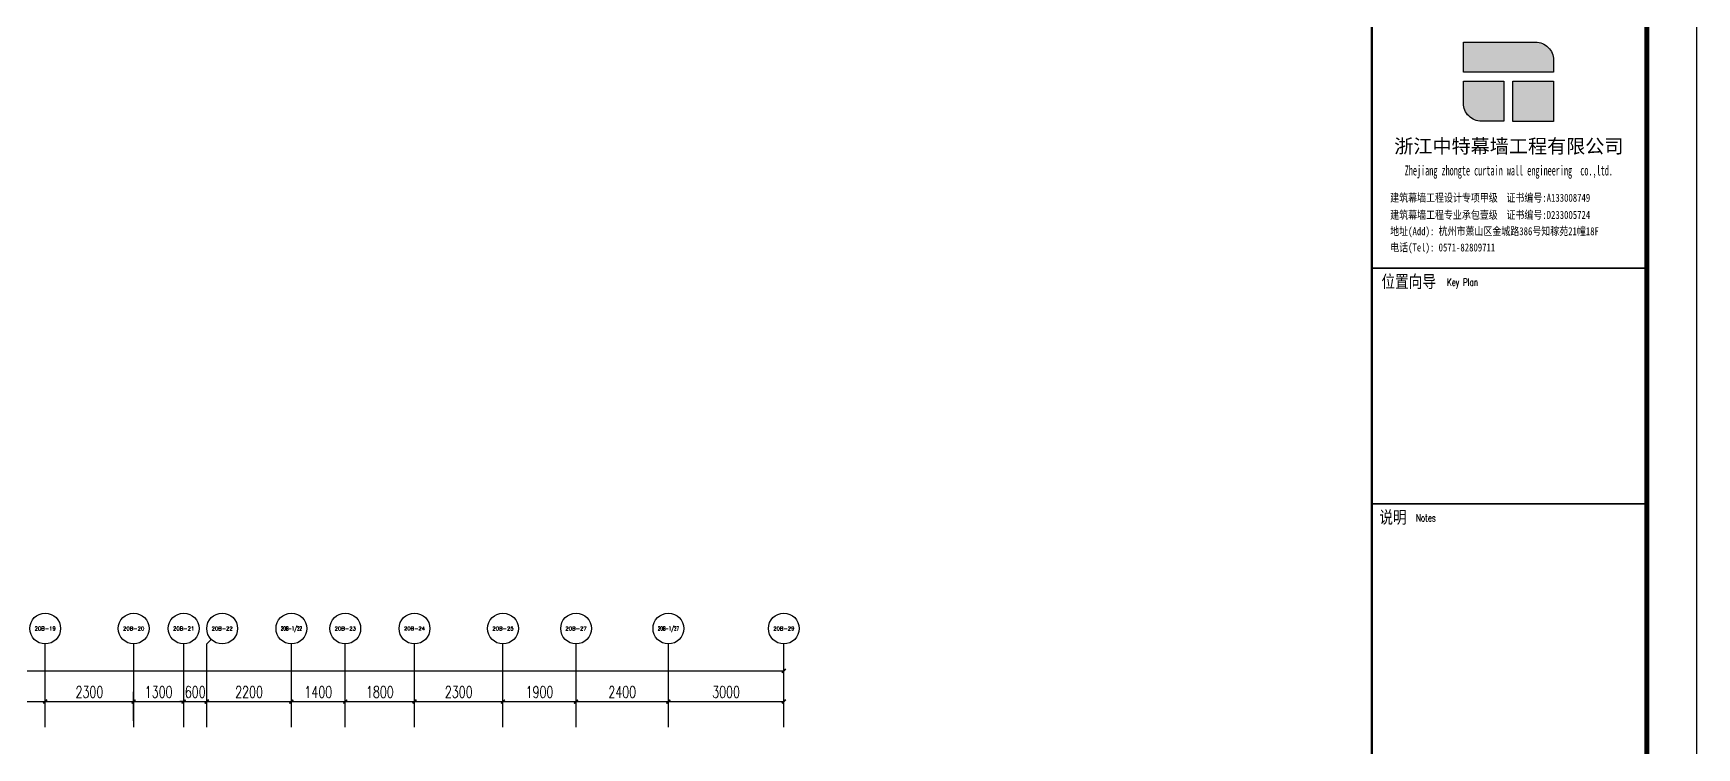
# Model space of a CAD drawing. Extents: x 296441 to 853063, y 459050 to 1117990.
# Drawn here: x 648588 to 691829, y 516149 to 534726 of the extents above; entities that cross this region are included whole.
import ezdxf
from ezdxf.enums import TextEntityAlignment as Align

# ---------------------------------------------------------------- set-up
doc = ezdxf.new("R2010")
doc.units = 0
doc.header["$LTSCALE"] = 1000
for name, color, linetype in [('AXIS', 3, 'Continuous'), ('AXIS_TEXT', 7, 'Continuous'), ('G-GRID-IDEN', 4, 'Continuous'), ('G-GRID-TEXT', 33, 'Continuous'), ('PUB_DIM', 3, 'Continuous'), ('ZT1_通用--图框---PM、LM、DY、JD', 150, 'Continuous')]:
    doc.layers.add(name, color=color, linetype=linetype)
doc.styles.add('_TCH_AXIS', font='COMPLEX', dxfattribs={"bigfont": 'GBCBIG'})
doc.styles.add('_TCH_DIM_T3', font='SIMPLEX', dxfattribs={"width": 0.705882, "bigfont": 'GBCBIG'})
doc.styles.add('GOA_04_COMPLEX_1.00', font='complex.shx')
doc.styles.add('ZT_图框1', font='ROMANS', dxfattribs={"width": 0.8, "bigfont": 'CHINESE'})
doc.styles.add('ZT_图框2', font='', dxfattribs={"width": 0.8})
doc.styles.get('ZT_图框2').set_extended_font_data('NSimSun')
doc.dimstyles.new('_TCH_ARCH&&100', dxfattribs={"dimtxt": 297.5, "dimasz": 100, "dimexe": 250, "dimexo": 300, "dimgap": 100, "dimtad": 1, "dimdec": 0, "dimzin": 0, "dimdsep": 46, "dimtxsty": '_TCH_DIM_T3', "dimblk": 'ARCHTICK', "dimcen": 0.09, "dimclrt": 7, "dimazin": 2, "dimtfac": 1, "dimtdec": 0, "dimtix": 1, "dimtmove": 2, "dimatfit": 3, "dimfxl": 0, "dimtolj": 1, "dimtzin": 0, "dimarcsym": 0})

# ---------------------------------------------------------------- blocks, each defined once
blk = doc.blocks.new('_AXISO')
at = {"layer": 'G-GRID-IDEN'}
blk.add_circle((0, 0), 0.5, dxfattribs=at)
at = {"layer": 'G-GRID-TEXT', "style": 'GOA_04_COMPLEX_1.00', "width": 1.041667}
blk.add_attdef('A', text='', height=0.56, dxfattribs=at).set_placement((-0.25, -0.28), (0.25, -0.28), align=Align.FIT)
blk = doc.blocks.new('_ArchTick')
at = {"color": 0, "linetype": 'ByBlock', "const_width": 0.4}
blk.add_lwpolyline([(-0.5, -0.5), (0.5, 0.5)], dxfattribs=at)
blk = doc.blocks.new('*D369')
at = {"layer": 'Defpoints', "color": 0, "transparency": 16777216}
for p in [(668098, 518149), (608698, 516549), (668098, 516549)]:
    blk.add_point(p, dxfattribs=at)
at = {"layer": 'PUB_DIM', "color": 0, "lineweight": -2, "transparency": 16777216}
for p, q in [((608698, 516849), (608698, 518399)), ((608698, 518149), (668098, 518149)), ((668098, 516849), (668098, 518399))]:
    blk.add_line(p, q, dxfattribs=at)
at = {"layer": 'PUB_DIM', "color": 0, "lineweight": -2, "transparency": 16777216, "xscale": 100, "yscale": 100, "zscale": 100, "rotation": 180}
blk.add_blockref('_ArchTick', (608698, 518149), dxfattribs=at)
at = {"layer": 'PUB_DIM', "color": 0, "lineweight": -2, "transparency": 16777216, "xscale": 100, "yscale": 100, "zscale": 100}
blk.add_blockref('_ArchTick', (668098, 518149), dxfattribs=at)
at = {"layer": 'PUB_DIM', "color": 7, "transparency": 16777216, "insert": (638398, 518398), "char_height": 297.5, "attachment_point": 5, "style": '_TCH_DIM_T3'}
blk.add_mtext('\\A1;59400', dxfattribs=at)
blk = doc.blocks.new('*D386')
at = {"layer": 'Defpoints', "color": 0, "transparency": 16777216}
for p in [(648898, 517349), (647098, 516549), (648898, 516549)]:
    blk.add_point(p, dxfattribs=at)
at = {"layer": 'PUB_DIM', "color": 0, "lineweight": -2, "transparency": 16777216}
for p, q in [((647098, 516849), (647098, 517599)), ((648898, 516849), (648898, 517599)), ((647098, 517349), (648898, 517349))]:
    blk.add_line(p, q, dxfattribs=at)
at = {"layer": 'PUB_DIM', "color": 0, "lineweight": -2, "transparency": 16777216, "xscale": 100, "yscale": 100, "zscale": 100, "rotation": 180}
blk.add_blockref('_ArchTick', (647098, 517349), dxfattribs=at)
at = {"layer": 'PUB_DIM', "color": 0, "lineweight": -2, "transparency": 16777216, "xscale": 100, "yscale": 100, "zscale": 100}
blk.add_blockref('_ArchTick', (648898, 517349), dxfattribs=at)
at = {"layer": 'PUB_DIM', "color": 7, "transparency": 16777216, "insert": (647998, 517598), "char_height": 297.5, "attachment_point": 5, "style": '_TCH_DIM_T3'}
blk.add_mtext('\\A1;1800', dxfattribs=at)
blk = doc.blocks.new('*D387')
at = {"layer": 'Defpoints', "color": 0, "transparency": 16777216}
for p in [(651198, 517349), (648898, 516549), (651198, 516549)]:
    blk.add_point(p, dxfattribs=at)
at = {"layer": 'PUB_DIM', "color": 0, "lineweight": -2, "transparency": 16777216}
for p, q in [((648898, 516849), (648898, 517599)), ((651198, 516849), (651198, 517599)), ((648898, 517349), (651198, 517349))]:
    blk.add_line(p, q, dxfattribs=at)
at = {"layer": 'PUB_DIM', "color": 0, "lineweight": -2, "transparency": 16777216, "xscale": 100, "yscale": 100, "zscale": 100, "rotation": 180}
blk.add_blockref('_ArchTick', (648898, 517349), dxfattribs=at)
at = {"layer": 'PUB_DIM', "color": 0, "lineweight": -2, "transparency": 16777216, "xscale": 100, "yscale": 100, "zscale": 100}
blk.add_blockref('_ArchTick', (651198, 517349), dxfattribs=at)
at = {"layer": 'PUB_DIM', "color": 7, "transparency": 16777216, "insert": (650048, 517598), "char_height": 297.5, "attachment_point": 5, "style": '_TCH_DIM_T3'}
blk.add_mtext('\\A1;2300', dxfattribs=at)
blk = doc.blocks.new('*D388')
at = {"layer": 'Defpoints', "color": 0, "transparency": 16777216}
for p in [(652498, 517349), (651198, 516549), (652498, 516549)]:
    blk.add_point(p, dxfattribs=at)
at = {"layer": 'PUB_DIM', "color": 0, "lineweight": -2, "transparency": 16777216}
for p, q in [((651198, 516849), (651198, 517599)), ((652498, 516849), (652498, 517599)), ((651198, 517349), (652498, 517349))]:
    blk.add_line(p, q, dxfattribs=at)
at = {"layer": 'PUB_DIM', "color": 0, "lineweight": -2, "transparency": 16777216, "xscale": 100, "yscale": 100, "zscale": 100, "rotation": 180}
blk.add_blockref('_ArchTick', (651198, 517349), dxfattribs=at)
at = {"layer": 'PUB_DIM', "color": 0, "lineweight": -2, "transparency": 16777216, "xscale": 100, "yscale": 100, "zscale": 100}
blk.add_blockref('_ArchTick', (652498, 517349), dxfattribs=at)
at = {"layer": 'PUB_DIM', "color": 7, "transparency": 16777216, "insert": (651848, 517598), "char_height": 297.5, "attachment_point": 5, "style": '_TCH_DIM_T3'}
blk.add_mtext('\\A1;1300', dxfattribs=at)
blk = doc.blocks.new('*D389')
at = {"layer": 'Defpoints', "color": 0, "transparency": 16777216}
for p in [(653098, 517349), (652498, 516549), (653098, 516549)]:
    blk.add_point(p, dxfattribs=at)
at = {"layer": 'PUB_DIM', "color": 0, "lineweight": -2, "transparency": 16777216}
for p, q in [((652498, 516849), (652498, 517599)), ((653098, 516849), (653098, 517599)), ((652498, 517349), (652398, 517349)), ((652498, 517349), (653098, 517349)), ((653098, 517349), (653198, 517349))]:
    blk.add_line(p, q, dxfattribs=at)
at = {"layer": 'PUB_DIM', "color": 0, "lineweight": -2, "transparency": 16777216, "xscale": 100, "yscale": 100, "zscale": 100}
blk.add_blockref('_ArchTick', (652498, 517349), dxfattribs=at)
at = {"layer": 'PUB_DIM', "color": 0, "lineweight": -2, "transparency": 16777216, "xscale": 100, "yscale": 100, "zscale": 100, "rotation": 180}
blk.add_blockref('_ArchTick', (653098, 517349), dxfattribs=at)
at = {"layer": 'PUB_DIM', "color": 7, "transparency": 16777216, "insert": (652798, 517598), "char_height": 297.5, "attachment_point": 5, "style": '_TCH_DIM_T3'}
blk.add_mtext('\\A1;600', dxfattribs=at)
blk = doc.blocks.new('*D390')
at = {"layer": 'Defpoints', "color": 0, "transparency": 16777216}
for p in [(655298, 517349), (653098, 516549), (655298, 516549)]:
    blk.add_point(p, dxfattribs=at)
at = {"layer": 'PUB_DIM', "color": 0, "lineweight": -2, "transparency": 16777216}
for p, q in [((653098, 516849), (653098, 517599)), ((655298, 516849), (655298, 517599)), ((653098, 517349), (655298, 517349))]:
    blk.add_line(p, q, dxfattribs=at)
at = {"layer": 'PUB_DIM', "color": 0, "lineweight": -2, "transparency": 16777216, "xscale": 100, "yscale": 100, "zscale": 100, "rotation": 180}
blk.add_blockref('_ArchTick', (653098, 517349), dxfattribs=at)
at = {"layer": 'PUB_DIM', "color": 0, "lineweight": -2, "transparency": 16777216, "xscale": 100, "yscale": 100, "zscale": 100}
blk.add_blockref('_ArchTick', (655298, 517349), dxfattribs=at)
at = {"layer": 'PUB_DIM', "color": 7, "transparency": 16777216, "insert": (654198, 517598), "char_height": 297.5, "attachment_point": 5, "style": '_TCH_DIM_T3'}
blk.add_mtext('\\A1;2200', dxfattribs=at)
blk = doc.blocks.new('*D391')
at = {"layer": 'Defpoints', "color": 0, "transparency": 16777216}
for p in [(656698, 517349), (655298, 516549), (656698, 516549)]:
    blk.add_point(p, dxfattribs=at)
at = {"layer": 'PUB_DIM', "color": 0, "lineweight": -2, "transparency": 16777216}
for p, q in [((655298, 516849), (655298, 517599)), ((656698, 516849), (656698, 517599)), ((655298, 517349), (656698, 517349))]:
    blk.add_line(p, q, dxfattribs=at)
at = {"layer": 'PUB_DIM', "color": 0, "lineweight": -2, "transparency": 16777216, "xscale": 100, "yscale": 100, "zscale": 100, "rotation": 180}
blk.add_blockref('_ArchTick', (655298, 517349), dxfattribs=at)
at = {"layer": 'PUB_DIM', "color": 0, "lineweight": -2, "transparency": 16777216, "xscale": 100, "yscale": 100, "zscale": 100}
blk.add_blockref('_ArchTick', (656698, 517349), dxfattribs=at)
at = {"layer": 'PUB_DIM', "color": 7, "transparency": 16777216, "insert": (655998, 517598), "char_height": 297.5, "attachment_point": 5, "style": '_TCH_DIM_T3'}
blk.add_mtext('\\A1;1400', dxfattribs=at)
blk = doc.blocks.new('*D392')
at = {"layer": 'Defpoints', "color": 0, "transparency": 16777216}
for p in [(658498, 517349), (656698, 516549), (658498, 516549)]:
    blk.add_point(p, dxfattribs=at)
at = {"layer": 'PUB_DIM', "color": 0, "lineweight": -2, "transparency": 16777216}
for p, q in [((656698, 516849), (656698, 517599)), ((658498, 516849), (658498, 517599)), ((656698, 517349), (658498, 517349))]:
    blk.add_line(p, q, dxfattribs=at)
at = {"layer": 'PUB_DIM', "color": 0, "lineweight": -2, "transparency": 16777216, "xscale": 100, "yscale": 100, "zscale": 100, "rotation": 180}
blk.add_blockref('_ArchTick', (656698, 517349), dxfattribs=at)
at = {"layer": 'PUB_DIM', "color": 0, "lineweight": -2, "transparency": 16777216, "xscale": 100, "yscale": 100, "zscale": 100}
blk.add_blockref('_ArchTick', (658498, 517349), dxfattribs=at)
at = {"layer": 'PUB_DIM', "color": 7, "transparency": 16777216, "insert": (657598, 517598), "char_height": 297.5, "attachment_point": 5, "style": '_TCH_DIM_T3'}
blk.add_mtext('\\A1;1800', dxfattribs=at)
blk = doc.blocks.new('*D393')
at = {"layer": 'Defpoints', "color": 0, "transparency": 16777216}
for p in [(660798, 517349), (658498, 516549), (660798, 516549)]:
    blk.add_point(p, dxfattribs=at)
at = {"layer": 'PUB_DIM', "color": 0, "lineweight": -2, "transparency": 16777216}
for p, q in [((658498, 516849), (658498, 517599)), ((660798, 516849), (660798, 517599)), ((658498, 517349), (660798, 517349))]:
    blk.add_line(p, q, dxfattribs=at)
at = {"layer": 'PUB_DIM', "color": 0, "lineweight": -2, "transparency": 16777216, "xscale": 100, "yscale": 100, "zscale": 100, "rotation": 180}
blk.add_blockref('_ArchTick', (658498, 517349), dxfattribs=at)
at = {"layer": 'PUB_DIM', "color": 0, "lineweight": -2, "transparency": 16777216, "xscale": 100, "yscale": 100, "zscale": 100}
blk.add_blockref('_ArchTick', (660798, 517349), dxfattribs=at)
at = {"layer": 'PUB_DIM', "color": 7, "transparency": 16777216, "insert": (659648, 517598), "char_height": 297.5, "attachment_point": 5, "style": '_TCH_DIM_T3'}
blk.add_mtext('\\A1;2300', dxfattribs=at)
blk = doc.blocks.new('*D394')
at = {"layer": 'Defpoints', "color": 0, "transparency": 16777216}
for p in [(662698, 517349), (660798, 516549), (662698, 516549)]:
    blk.add_point(p, dxfattribs=at)
at = {"layer": 'PUB_DIM', "color": 0, "lineweight": -2, "transparency": 16777216}
for p, q in [((660798, 516849), (660798, 517599)), ((662698, 516849), (662698, 517599)), ((660798, 517349), (662698, 517349))]:
    blk.add_line(p, q, dxfattribs=at)
at = {"layer": 'PUB_DIM', "color": 0, "lineweight": -2, "transparency": 16777216, "xscale": 100, "yscale": 100, "zscale": 100, "rotation": 180}
blk.add_blockref('_ArchTick', (660798, 517349), dxfattribs=at)
at = {"layer": 'PUB_DIM', "color": 0, "lineweight": -2, "transparency": 16777216, "xscale": 100, "yscale": 100, "zscale": 100}
blk.add_blockref('_ArchTick', (662698, 517349), dxfattribs=at)
at = {"layer": 'PUB_DIM', "color": 7, "transparency": 16777216, "insert": (661748, 517598), "char_height": 297.5, "attachment_point": 5, "style": '_TCH_DIM_T3'}
blk.add_mtext('\\A1;1900', dxfattribs=at)
blk = doc.blocks.new('*D395')
at = {"layer": 'Defpoints', "color": 0, "transparency": 16777216}
for p in [(665098, 517349), (662698, 516549), (665098, 516549)]:
    blk.add_point(p, dxfattribs=at)
at = {"layer": 'PUB_DIM', "color": 0, "lineweight": -2, "transparency": 16777216}
for p, q in [((662698, 516849), (662698, 517599)), ((665098, 516849), (665098, 517599)), ((662698, 517349), (665098, 517349))]:
    blk.add_line(p, q, dxfattribs=at)
at = {"layer": 'PUB_DIM', "color": 0, "lineweight": -2, "transparency": 16777216, "xscale": 100, "yscale": 100, "zscale": 100, "rotation": 180}
blk.add_blockref('_ArchTick', (662698, 517349), dxfattribs=at)
at = {"layer": 'PUB_DIM', "color": 0, "lineweight": -2, "transparency": 16777216, "xscale": 100, "yscale": 100, "zscale": 100}
blk.add_blockref('_ArchTick', (665098, 517349), dxfattribs=at)
at = {"layer": 'PUB_DIM', "color": 7, "transparency": 16777216, "insert": (663898, 517598), "char_height": 297.5, "attachment_point": 5, "style": '_TCH_DIM_T3'}
blk.add_mtext('\\A1;2400', dxfattribs=at)
blk = doc.blocks.new('*D396')
at = {"layer": 'Defpoints', "color": 0, "transparency": 16777216}
for p in [(668098, 517349), (665098, 516549), (668098, 516549)]:
    blk.add_point(p, dxfattribs=at)
at = {"layer": 'PUB_DIM', "color": 0, "lineweight": -2, "transparency": 16777216}
for p, q in [((665098, 516849), (665098, 517599)), ((668098, 516849), (668098, 517599)), ((665098, 517349), (668098, 517349))]:
    blk.add_line(p, q, dxfattribs=at)
at = {"layer": 'PUB_DIM', "color": 0, "lineweight": -2, "transparency": 16777216, "xscale": 100, "yscale": 100, "zscale": 100, "rotation": 180}
blk.add_blockref('_ArchTick', (665098, 517349), dxfattribs=at)
at = {"layer": 'PUB_DIM', "color": 0, "lineweight": -2, "transparency": 16777216, "xscale": 100, "yscale": 100, "zscale": 100}
blk.add_blockref('_ArchTick', (668098, 517349), dxfattribs=at)
at = {"layer": 'PUB_DIM', "color": 7, "transparency": 16777216, "insert": (666598, 517598), "char_height": 297.5, "attachment_point": 5, "style": '_TCH_DIM_T3'}
blk.add_mtext('\\A1;3000', dxfattribs=at)
blk = doc.blocks.new('中特logo标记')
h = blk.add_hatch(color=156)
edge = h.paths.add_edge_path()
edge.add_line((-36.57, -3.65), (-22.17, -3.65))
edge.add_arc((-22.17, -7.25), 3.6, 0, 90, ccw=False)
edge.add_line((-18.57, -7.25), (-18.57, -9.65))
edge.add_line((-18.57, -9.65), (-36.57, -9.65))
edge.add_line((-36.57, -9.65), (-36.57, -3.65))
h = blk.add_hatch(color=156)
edge = h.paths.add_edge_path()
edge.add_line((-36.57, -11.45), (-28.47, -11.45))
edge.add_line((-28.47, -11.45), (-28.47, -19.48))
edge.add_line((-28.47, -19.48), (-32.97, -19.48))
edge.add_arc((-32.97, -15.88), 3.6, 180, 270, ccw=False)
edge.add_line((-36.57, -15.88), (-36.57, -11.45))
blk.add_hatch(color=32).paths.add_polyline_path([(-26.67, -11.45), (-18.57, -11.45), (-18.57, -19.55), (-26.67, -19.55)])
blk.add_lwpolyline([(-54.94, 0), (0, 0), (0, -48.84), (-54.94, -48.84)], close=True)
at = {"color": 156}
for points in [[(-36.57, -3.65), (-22.17, -3.65, -0.414214), (-18.57, -7.25), (-18.57, -9.65), (-36.57, -9.65)], [(-36.57, -11.45), (-28.47, -11.45), (-28.47, -19.48), (-32.97, -19.48, -0.414214), (-36.57, -15.88)]]:
    blk.add_lwpolyline(points, format="xyb", close=True, dxfattribs=at)
at = {"color": 32}
blk.add_lwpolyline([(-26.67, -11.45), (-18.57, -11.45), (-18.57, -19.55), (-26.67, -19.55)], close=True, dxfattribs=at)
at = {"style": 'ZT_图框2'}
blk.add_text('浙江中特幕墙工程有限公司', height=2.8, dxfattribs=at).set_placement((-27.5, -25.86), align=Align.CENTER)
at = {"style": 'ZT_图框2', "width": 0.6}
blk.add_text('Zhejiang zhongte curtain wall engineering  co.,ltd.', height=2, dxfattribs=at).set_placement((-27.5, -30.32), align=Align.CENTER)
at = {"style": 'ZT_图框2', "width": 0.8}
for s, p in [('建筑幕墙工程设计专项甲级  证书编号:A133008749', (-51.22, -35.58)), ('建筑幕墙工程专业承包壹级  证书编号:D233005724', (-51.22, -39.01)), ('地址(Add): 杭州市萧山区金城路386号知稼苑21幢18F', (-51.22, -42.27)), ('电话(Tel): 0571-82809711', (-51.22, -45.52))]:
    blk.add_text(s, height=1.6, dxfattribs=at).set_placement(p)
blk = doc.blocks.new('ZT_A1标准图框')
for points in [[(0, -594), (841, -594), (841, 0), (0, 0)], [(776.06, -10), (831, -10), (831, -58.84), (776.06, -58.84)], [(776.06, -10), (831, -10), (831, -58.84), (776.06, -58.84)]]:
    blk.add_lwpolyline(points, close=True)
at = {"const_width": 1}
blk.add_lwpolyline([(25, -584), (831, -584), (831, -10), (25, -10)], close=True, dxfattribs=at)
for points, const_width in [([(776.05, -10), (776.05, -584)], 0.5), ([(775.99, -58.84), (830.99, -58.84)], 0.35), ([(776, -58.84), (831, -58.84)], 0.35), ([(776, -58.84), (831, -58.84)], 0.35), ([(776, -58.84), (831, -58.84)], 0.35), ([(776, -58.84), (831, -58.84)], 0.35), ([(776, -58.84), (831, -58.84)], 0.35), ([(775.99, -105.98), (830.99, -105.98)], 0.35)]:
    blk.add_lwpolyline(points, dxfattribs=dict(const_width=const_width))
blk.add_blockref('中特logo标记', (830.93, -10))
for s, height, style, width, p in [('位置向导', 2.5, 'ZT_图框2', 0.8, (783.41, -62.78)), ('Key Plan', 1.5, 'ZT_图框1', 0.7, (794.18, -62.42)), ('说明', 2.5, 'ZT_图框2', 0.8, (780.26, -109.92)), ('Notes', 1.5, 'ZT_图框1', 0.7, (786.84, -109.56))]:
    blk.add_text(s, height=height, dxfattribs=dict(style=style, width=width)).set_placement(p, align=Align.CENTER)
at = {"color": 70, "ltscale": 0.3, "style": 'ZT_图框1', "flags": 8}
for tag, width, p in [('子项名称', 0.65, (803.53, -431.64)), ('图名', 0.8, (803.53, -450.79))]:
    blk.add_attdef(tag, text='', height=3.5, dxfattribs=dict(at, width=width)).set_placement(p, align=Align.MIDDLE)
at = {"color": 70, "style": 'ZT_图框1', "width": 0.7, "flags": 8}
for tag, p in [('比例', (823.26, -510.32)), ('版本', (823.22, -517.8)), ('图号', (809.52, -525.31))]:
    blk.add_attdef(tag, text='', height=2.8, dxfattribs=at).set_placement(p, align=Align.MIDDLE)

msp = doc.modelspace()

# ---------------------------------------------------------------- linework, layer by layer
at = {"layer": 'AXIS'}
for p, q in [((653215.6, 518965.9), (653098.5, 518848.8)), ((648898.5, 516687.8), (648898.5, 518848.8)), ((651198.5, 516687.8), (651198.5, 518848.8)), ((652498.5, 516687.8), (652498.5, 518848.8)), ((653098.5, 516687.8), (653098.5, 518848.8)), ((655298.5, 516687.8), (655298.5, 518848.8)), ((656698.5, 516687.8), (656698.5, 518848.8)), ((658498.5, 516687.8), (658498.5, 518848.8)), ((660798.5, 516687.8), (660798.5, 518848.8)), ((662698.5, 516687.8), (662698.5, 518848.8)), ((665098.5, 516687.8), (665098.5, 518848.8)), ((668098.5, 516687.8), (668098.5, 518848.8))]:
    msp.add_line(p, q, dxfattribs=at)

# ---------------------------------------------------------------- block references
ref = msp.add_blockref('_AXISO', (648898.5, 519248.8), dxfattribs=dict(at, xscale=800, yscale=800, zscale=800))
ref.add_attrib('A', '20B-19', dxfattribs={"layer": 'AXIS_TEXT', "height": 98.93, "style": '_TCH_AXIS'}).set_placement((648622.9, 519199.3), (649174.1, 519199.3), align=Align.FIT)
ref = msp.add_blockref('_AXISO', (651198.5, 519248.8), dxfattribs=dict(at, xscale=800, yscale=800, zscale=800))
ref.add_attrib('A', '20B-20', dxfattribs={"layer": 'AXIS_TEXT', "height": 95, "style": '_TCH_AXIS'}).set_placement((650922.5, 519201.3), (651474.4, 519201.3), align=Align.FIT)
ref = msp.add_blockref('_AXISO', (652498.5, 519248.8), dxfattribs=dict(at, xscale=800, yscale=800, zscale=800))
ref.add_attrib('A', '20B-21', dxfattribs={"layer": 'AXIS_TEXT', "height": 98.93, "style": '_TCH_AXIS'}).set_placement((652222.9, 519199.3), (652774.1, 519199.3), align=Align.FIT)
ref = msp.add_blockref('_AXISO', (653498.5, 519248.8), dxfattribs=dict(at, xscale=800, yscale=800, zscale=800))
ref.add_attrib('A', '20B-22', dxfattribs={"layer": 'AXIS_TEXT', "height": 95, "style": '_TCH_AXIS'}).set_placement((653222.5, 519201.3), (653774.4, 519201.3), align=Align.FIT)
ref = msp.add_blockref('_AXISO', (655298.5, 519248.8), dxfattribs=dict(at, xscale=800, yscale=800, zscale=800))
ref.add_attrib('A', '20B-1/22', dxfattribs={"layer": 'AXIS_TEXT', "height": 110.49, "style": '_TCH_AXIS', "width": 0.65625}).set_placement((655024, 519193.5), (655573, 519193.5), align=Align.FIT)
ref = msp.add_blockref('_AXISO', (656698.5, 519248.8), dxfattribs=dict(at, xscale=800, yscale=800, zscale=800))
ref.add_attrib('A', '20B-23', dxfattribs={"layer": 'AXIS_TEXT', "height": 95, "style": '_TCH_AXIS'}).set_placement((656422.5, 519201.3), (656974.4, 519201.3), align=Align.FIT)
ref = msp.add_blockref('_AXISO', (658498.5, 519248.8), dxfattribs=dict(at, xscale=800, yscale=800, zscale=800))
ref.add_attrib('A', '20B-24', dxfattribs={"layer": 'AXIS_TEXT', "height": 93.51, "style": '_TCH_AXIS'}).set_placement((658222.4, 519202), (658774.5, 519202), align=Align.FIT)
ref = msp.add_blockref('_AXISO', (660798.5, 519248.8), dxfattribs=dict(at, xscale=800, yscale=800, zscale=800))
ref.add_attrib('A', '20B-25', dxfattribs={"layer": 'AXIS_TEXT', "height": 95, "style": '_TCH_AXIS'}).set_placement((660522.5, 519201.3), (661074.4, 519201.3), align=Align.FIT)
ref = msp.add_blockref('_AXISO', (662698.5, 519248.8), dxfattribs=dict(at, xscale=800, yscale=800, zscale=800))
ref.add_attrib('A', '20B-27', dxfattribs={"layer": 'AXIS_TEXT', "height": 95, "style": '_TCH_AXIS'}).set_placement((662422.5, 519201.3), (662974.4, 519201.3), align=Align.FIT)
ref = msp.add_blockref('_AXISO', (665098.5, 519248.8), dxfattribs=dict(at, xscale=800, yscale=800, zscale=800))
ref.add_attrib('A', '20B-1/27', dxfattribs={"layer": 'AXIS_TEXT', "height": 110.49, "style": '_TCH_AXIS', "width": 0.65625}).set_placement((664824, 519193.5), (665373, 519193.5), align=Align.FIT)
ref = msp.add_blockref('_AXISO', (668098.5, 519248.8), dxfattribs=dict(at, xscale=800, yscale=800, zscale=800))
ref.add_attrib('A', '20B-29', dxfattribs={"layer": 'AXIS_TEXT', "height": 95, "style": '_TCH_AXIS'}).set_placement((667822.5, 519201.3), (668374.4, 519201.3), align=Align.FIT)
at = {"layer": 'ZT1_通用--图框---PM、LM、DY、JD', "ltscale": 10, "xscale": 130, "yscale": 130, "zscale": 130}
msp.add_blockref('ZT_A1标准图框', (582499.1, 536270), dxfattribs=at)

# ---------------------------------------------------------------- dimensions: what is measured, and where the dimension line sits
at = {"layer": 'PUB_DIM'}
for p1, p2, distance, picture, middle in [((608698.5, 516548.8), (668098.5, 516548.8), 1600, '*D369', (638398.5, 518397.5)), ((647098.5, 516548.8), (648898.5, 516548.8), 800, '*D386', (647998.5, 517597.5)), ((648898.5, 516548.8), (651198.5, 516548.8), 800, '*D387', (650048.5, 517597.5)), ((651198.5, 516548.8), (652498.5, 516548.8), 800, '*D388', (651848.5, 517597.5)), ((652498.5, 516548.8), (653098.5, 516548.8), 800, '*D389', (652798.5, 517597.5)), ((653098.5, 516548.8), (655298.5, 516548.8), 800, '*D390', (654198.5, 517597.5)), ((655298.5, 516548.8), (656698.5, 516548.8), 800, '*D391', (655998.5, 517597.5)), ((656698.5, 516548.8), (658498.5, 516548.8), 800, '*D392', (657598.5, 517597.5)), ((658498.5, 516548.8), (660798.5, 516548.8), 800, '*D393', (659648.5, 517597.5)), ((660798.5, 516548.8), (662698.5, 516548.8), 800, '*D394', (661748.5, 517597.5)), ((662698.5, 516548.8), (665098.5, 516548.8), 800, '*D395', (663898.5, 517597.5)), ((665098.5, 516548.8), (668098.5, 516548.8), 800, '*D396', (666598.5, 517597.5))]:
    dim = msp.add_aligned_dim(p1=p1, p2=p2, distance=distance, dimstyle='_TCH_ARCH&&100', dxfattribs=at)
    dim.commit()
    dim.dimension.update_dxf_attribs({"geometry": picture, "text_midpoint": middle})

doc.saveas('drawing.dxf')
